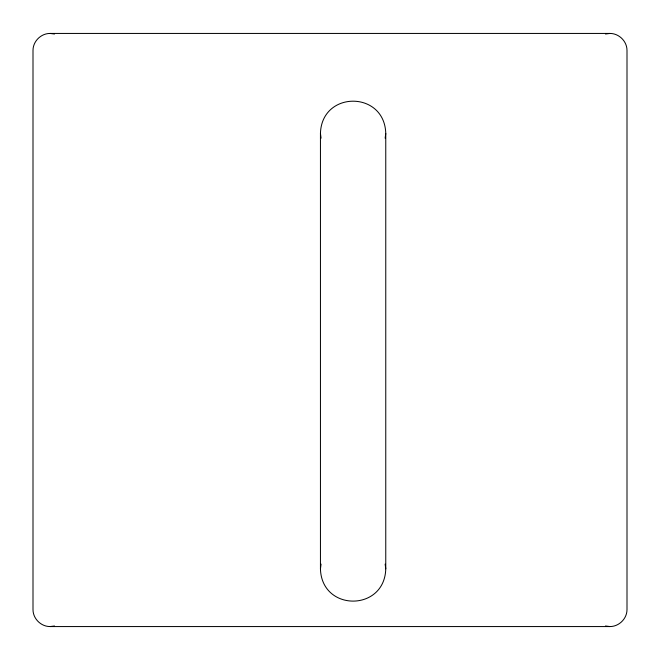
<?xml version="1.0" encoding="UTF-8"?>
<svg xmlns="http://www.w3.org/2000/svg" width="660" height="660" viewBox="0 0 660 660"><rect width="100%" height="100%" fill="white"/><g stroke="black" fill="none" stroke-linecap="round" stroke-linejoin="round"><path stroke-width="0.99" d="M320.447 133.477C321.577 90.436 384.632 90.436 385.762 133.477L385.762 568.821C384.632 611.861 321.577 611.861 320.447 568.821L320.447 133.477L321.065 138.196M320.447 568.821L321.065 564.102M385.143 138.196L385.762 133.477M50.094 33.437C40.969 33.38 32.942 41.341 33 50.482L33 609.518C32.942 618.659 40.969 626.62 50.094 626.563L609.906 626.563C619.03 626.62 627.058 618.659 627 609.518L627 50.482C627.058 41.341 619.03 33.38 609.906 33.437L50.094 33.437L54.524 34.015M605.476 34.015L609.906 33.437M50.094 626.563L54.524 625.985M605.476 625.985L609.906 626.563M385.143 564.102L385.762 568.821"/></g></svg>
